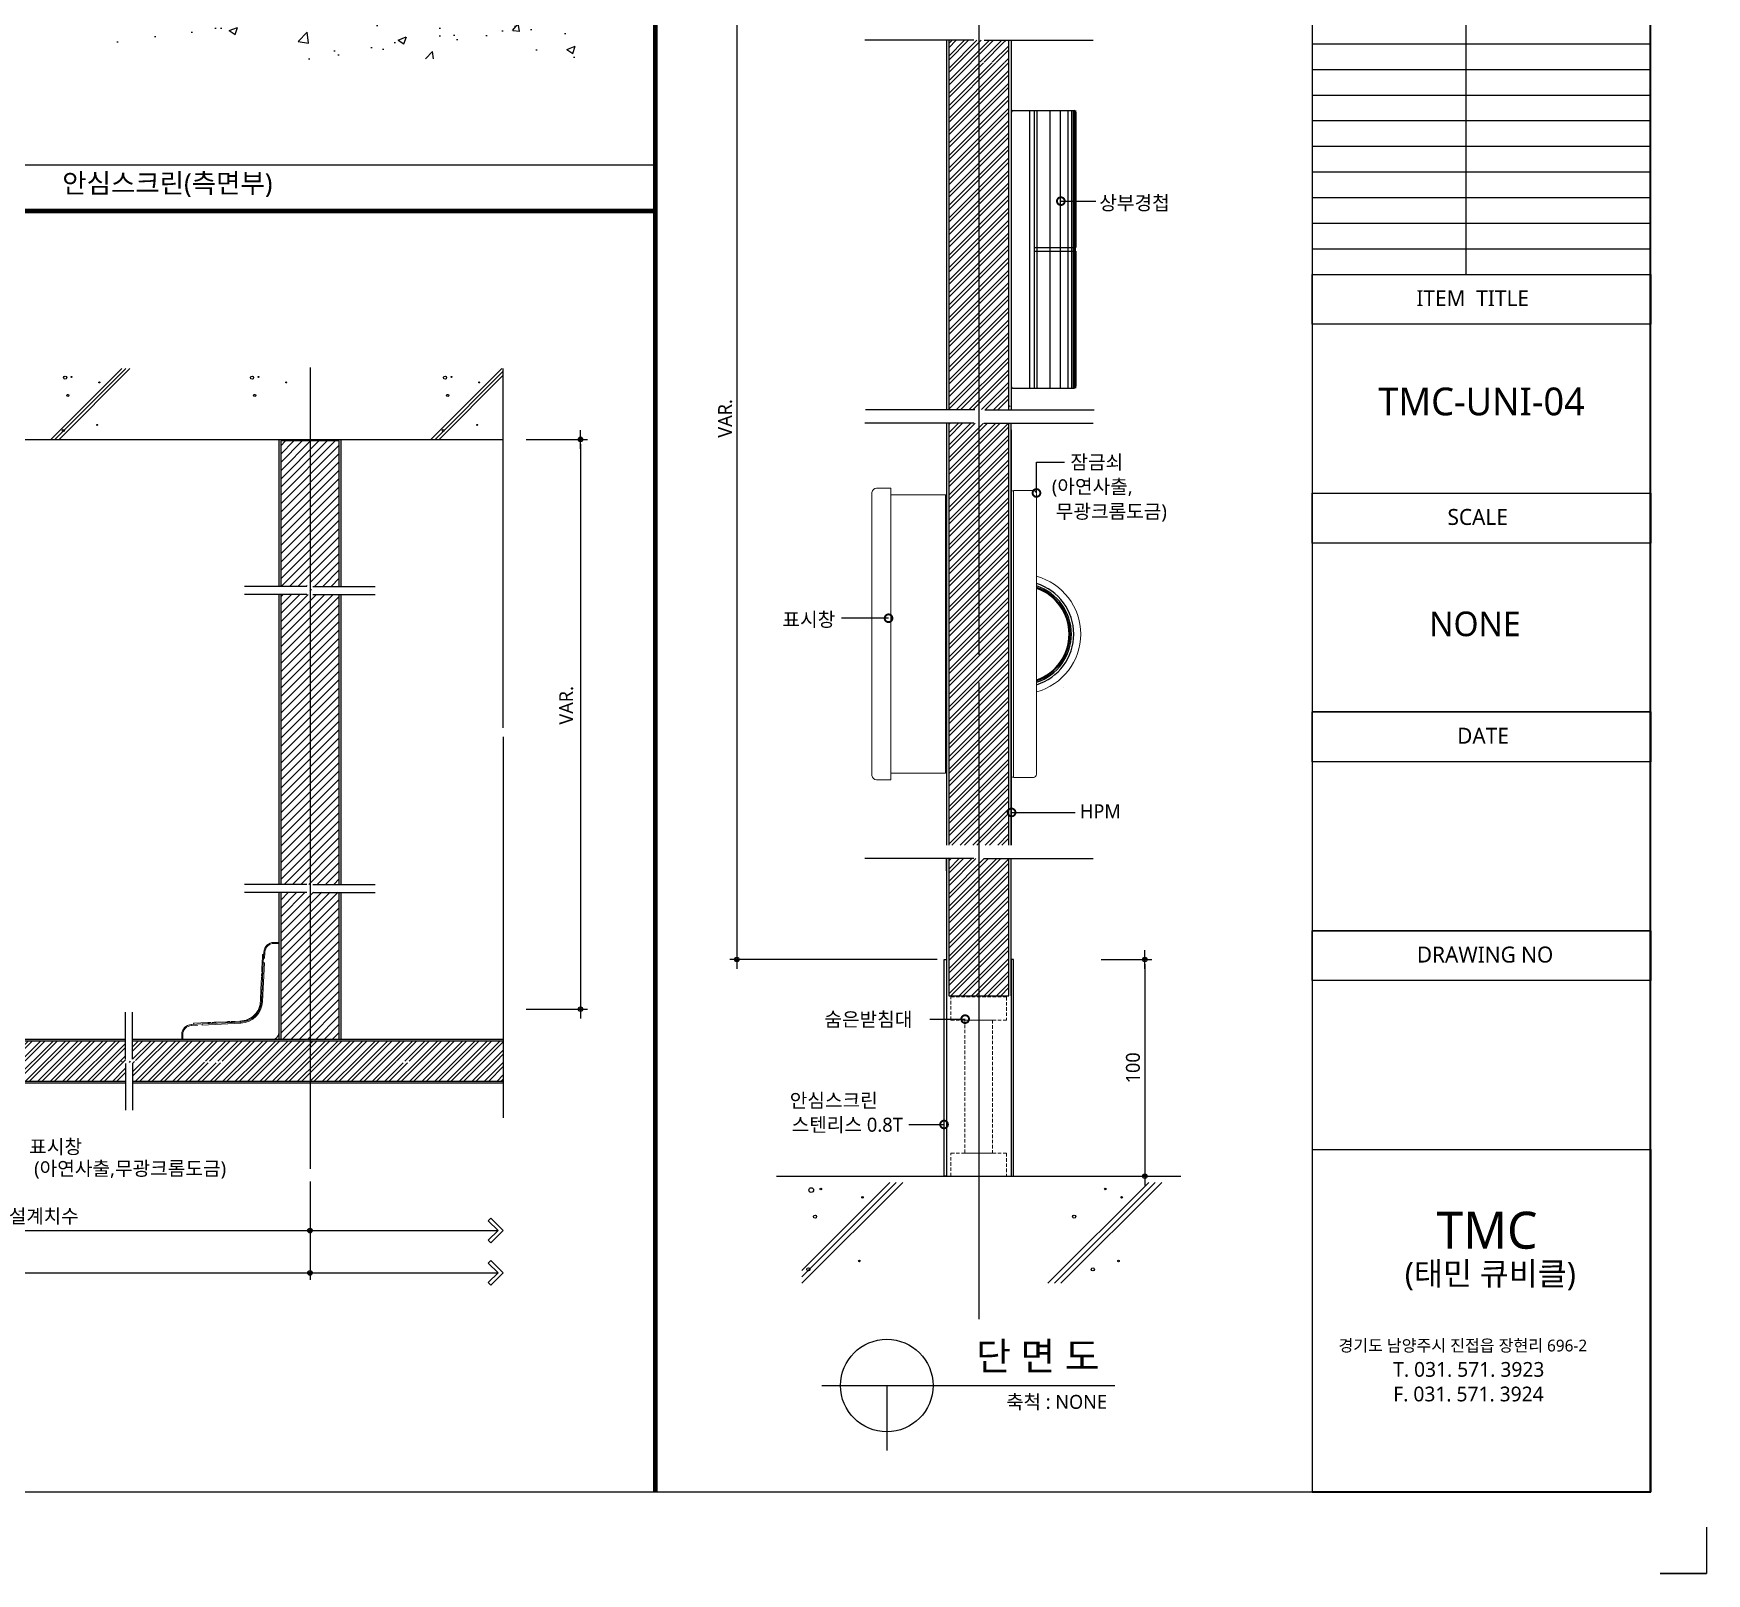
# Model space of a CAD drawing. Extents: x -255 to 8105, y -176 to 5714.
# Drawn here: x 4489 to 8105, y -176 to 3153 of the extents above; entities that cross this region are included whole.
import ezdxf
from ezdxf.enums import TextEntityAlignment as Align

# ---------------------------------------------------------------- set-up
doc = ezdxf.new("R2010")
doc.units = 0
doc.header["$LTSCALE"] = 30
doc.linetypes.add('CEN', pattern=[62, 60, -1, 0, -1])
doc.linetypes.add('HIDDEN', pattern=[0.375, 0.25, -0.125])
doc.layers.get('0').update_dxf_attribs({"linetype": 'CONTINUOUS'})
doc.layers.get('DEFPOINTS').update_dxf_attribs({"linetype": 'CONTINUOUS'})
for name, color, linetype in [('C', 2, 'CONTINUOUS'), ('curior-0Line', 252, 'CONTINUOUS'), ('DIM', 7, 'CONTINUOUS'), ('HAT', 8, 'CONTINUOUS'), ('HID', 9, 'HIDDEN'), ('TIT', 3, 'CONTINUOUS'), ('경첩', 4, 'CONTINUOUS'), ('문자', 3, 'CONTINUOUS'), ('부자재', 4, 'CONTINUOUS'), ('잠금쇠(회전형)', 4, 'CONTINUOUS'), ('중심선', 1, 'CEN'), ('치수', 1, 'CONTINUOUS'), ('판넬', 2, 'CONTINUOUS'), ('해치', 8, 'CONTINUOUS')]:
    doc.layers.add(name, color=color, linetype=linetype)
doc.styles.add('돋움', font='malgun.ttf')
doc.dimstyles.new('10', dxfattribs={"dimscale": 10, "dimtxt": 3, "dimasz": 1, "dimexe": 1.5, "dimexo": 2, "dimgap": 1, "dimtad": 1, "dimdec": 0, "dimlunit": 6, "dimtxsty": '돋움', "dimblk": 'DIMDOT', "dimcen": -1, "dimdle": 1.5, "dimclrt": 3, "dimazin": 3, "dimtfac": 1, "dimtdec": 0, "dimtix": 1, "dimtmove": 2, "dimatfit": 3, "dimldrblk": 'DIMDOT', "dimarcsym": 0})
pattern_1 = [(45, (-192504.132, -183852.349), (-13.4703842, 13.4703842), []), (45, (-192495.151, -183852.349), (-13.4703842, 13.4703842), [])]

# ---------------------------------------------------------------- blocks, each defined once
blk = doc.blocks.new('DIMDOT')
at = {"linetype": 'Continuous'}
blk.add_line((-2, 0), (2, 0), dxfattribs=at)
for radius in [0.5, 0.25]:
    blk.add_circle((0, 0), radius, dxfattribs=at)
blk = doc.blocks.new('*D565')
at = {"layer": 'DEFPOINTS', "color": 0}
for p in [(37967.1, 7930), (42721, 7930), (42721, 7712.8)]:
    blk.add_point(p, dxfattribs=at)
at = {"layer": 'DIM', "color": 0, "lineweight": -2, "ltscale": 10}
for p, q in [((37967.1, 7910), (37967.1, 7697.8)), ((42721, 7910), (42721, 7697.8)), ((37977.1, 7712.8), (42711, 7712.8))]:
    blk.add_line(p, q, dxfattribs=at)
at = {"layer": 'DIM', "color": 0, "lineweight": -2, "xscale": 10, "yscale": 10, "zscale": 10, "rotation": 180}
blk.add_blockref('DIMDOT', (37967.1, 7712.8), dxfattribs=at)
at = {"layer": 'DIM', "color": 0, "lineweight": -2, "xscale": 10, "yscale": 10, "zscale": 10}
blk.add_blockref('DIMDOT', (42721, 7712.8), dxfattribs=at)
at = {"layer": 'DIM', "color": 3, "insert": (40344, 7742.5), "char_height": 30, "attachment_point": 5, "style": '돋움'}
blk.add_mtext('설계치수', dxfattribs=at)
blk = doc.blocks.new('*D566')
at = {"layer": 'DEFPOINTS', "color": 0}
for p in [(41570.1, 7930), (42721, 7930), (42721, 7804.3)]:
    blk.add_point(p, dxfattribs=at)
at = {"layer": 'DIM', "color": 0, "lineweight": -2, "ltscale": 10}
for p, q in [((41570.1, 7910), (41570.1, 7789.3)), ((42721, 7910), (42721, 7789.3)), ((41580.1, 7804.3), (42711, 7804.3))]:
    blk.add_line(p, q, dxfattribs=at)
at = {"layer": 'DIM', "color": 0, "lineweight": -2, "xscale": 10, "yscale": 10, "zscale": 10, "rotation": 180}
blk.add_blockref('DIMDOT', (41570.1, 7804.3), dxfattribs=at)
at = {"layer": 'DIM', "color": 0, "lineweight": -2, "xscale": 10, "yscale": 10, "zscale": 10}
blk.add_blockref('DIMDOT', (42721, 7804.3), dxfattribs=at)
at = {"layer": 'DIM', "color": 3, "insert": (42145.5, 7833.9), "char_height": 30, "attachment_point": 5, "style": '돋움'}
blk.add_mtext('설계치수', dxfattribs=at)
blk = doc.blocks.new('*D568')
at = {"layer": 'DEFPOINTS', "color": 0}
for p in [(43167.8, 9514.2), (43167.8, 8282.8), (43305.6, 8282.8)]:
    blk.add_point(p, dxfattribs=at)
at = {"layer": 'DIM', "color": 0, "lineweight": -2, "ltscale": 10}
for p, q in [((43187.8, 9514.2), (43320.6, 9514.2)), ((43305.6, 9504.2), (43305.6, 8292.8)), ((43187.8, 8282.8), (43320.6, 8282.8))]:
    blk.add_line(p, q, dxfattribs=at)
at = {"layer": 'DIM', "color": 0, "lineweight": -2, "xscale": 10, "yscale": 10, "zscale": 10}
for p, rotation in [((43305.6, 9514.2), 90), ((43305.6, 8282.8), 270)]:
    blk.add_blockref('DIMDOT', p, dxfattribs=dict(at, rotation=rotation))
at = {"layer": 'DIM', "color": 3, "insert": (43274.8, 8939.4), "char_height": 30, "attachment_point": 5, "rotation": 90, "style": '돋움'}
blk.add_mtext('VAR.', dxfattribs=at)
blk = doc.blocks.new('A$C06B31977')
for p, q in [((1.26, 11.06), (1.26, 21.17)), ((1.26, 10.11), (1.26, 0))]:
    blk.add_line(p, q)
blk = doc.blocks.new('A$C13EB2441')
for p, q in [((0.84, 7.37), (0.84, 14.11)), ((0.84, 6.74), (0.84, 0))]:
    blk.add_line(p, q)
blk = doc.blocks.new('*D577')
at = {"layer": 'DEFPOINTS', "color": 0}
for p in [(44096.3, 10729.1), (43643.4, 8390.1), (44096.3, 8390.1)]:
    blk.add_point(p, dxfattribs=at)
at = {"layer": 'DIM', "color": 0, "lineweight": -2, "ltscale": 10}
for p, q in [((44076.3, 10729.1), (43628.4, 10729.1)), ((43643.4, 10719.1), (43643.4, 8400.1)), ((44076.3, 8390.1), (43628.4, 8390.1))]:
    blk.add_line(p, q, dxfattribs=at)
at = {"layer": 'DIM', "color": 0, "lineweight": -2, "xscale": 10, "yscale": 10, "zscale": 10}
for p, rotation in [((43643.4, 10729.1), 90), ((43643.4, 8390.1), 270)]:
    blk.add_blockref('DIMDOT', p, dxfattribs=dict(at, rotation=rotation))
at = {"layer": 'DIM', "color": 3, "insert": (43618.2, 9559.6), "char_height": 30, "attachment_point": 5, "rotation": 90, "style": '돋움'}
blk.add_mtext('VAR.', dxfattribs=at)
blk = doc.blocks.new('_DOTSMALL')
at = {"color": 0, "linetype": 'ByBlock', "const_width": 0.5}
blk.add_lwpolyline([(-0.0625, 0, 1), (0.0625, 0, 1)], format="xyb", close=True, dxfattribs=at)
blk = doc.blocks.new('A$C63EC304E')
at = {"layer": '치수', "color": 1, "xscale": 2.5, "yscale": 2.5, "zscale": 2.5, "rotation": 234.3098741996962}
blk.add_blockref('_DOTSMALL', (0.31, 0.31), dxfattribs=at)
blk = doc.blocks.new('A$C2BC9653E')
at = {"layer": '치수', "xscale": 0.3333333333333333, "yscale": 0.3333333333333333, "zscale": 0.3333333333333333}
blk.add_blockref('A$C63EC304E', (0, 0), dxfattribs=at)
blk = doc.blocks.new('A$C7FC71301')
at = {"layer": '치수', "rotation": 180}
blk.add_blockref('A$C2BC9653E', (0.208, 0.208), dxfattribs=at)
blk = doc.blocks.new('A$C4A20372B')
at = {"layer": '치수'}
blk.add_blockref('A$C7FC71301', (0, 0), dxfattribs=at)
blk = doc.blocks.new('A$C566469F5')
at = {"layer": '치수'}
blk.add_blockref('A$C4A20372B', (0, 0), dxfattribs=at)
blk = doc.blocks.new('A$C7E317CD4')
at = {"layer": '해치', "xscale": 2, "yscale": 2, "zscale": 2}
blk.add_blockref('A$C566469F5', (0, 0), dxfattribs=at)
blk = doc.blocks.new('A$C601D7F27')
at = {"layer": '치수'}
blk.add_blockref('A$C7E317CD4', (0, 0), dxfattribs=at)
blk = doc.blocks.new('A$C38802C08')
at = {"layer": '치수'}
blk.add_blockref('A$C601D7F27', (0, 0), dxfattribs=at)
blk = doc.blocks.new('*D578')
at = {"layer": 'DEFPOINTS', "color": 0}
for p in [(44410.9, 8390.2), (44410.9, 7921.9), (44525.3, 7921.9)]:
    blk.add_point(p, dxfattribs=at)
at = {"layer": 'DIM', "color": 0, "lineweight": -2, "ltscale": 10}
for p, q in [((44430.9, 8390.2), (44540.3, 8390.2)), ((44525.3, 8380.2), (44525.3, 7931.9)), ((44430.9, 7921.9), (44540.3, 7921.9))]:
    blk.add_line(p, q, dxfattribs=at)
at = {"layer": 'DIM', "color": 0, "lineweight": -2, "xscale": 10, "yscale": 10, "zscale": 10}
for p, rotation in [((44525.3, 8390.2), 90), ((44525.3, 7921.9), 270)]:
    blk.add_blockref('DIMDOT', p, dxfattribs=dict(at, rotation=rotation))
at = {"layer": 'DIM', "color": 3, "insert": (44499.7, 8156), "char_height": 30, "attachment_point": 5, "rotation": 90, "style": '돋움'}
blk.add_mtext('100', dxfattribs=at)
blk = doc.blocks.new('UNI-04', base_point=(37634, 7239))
at = {"layer": 'HAT'}
h = blk.add_hatch(dxfattribs=at)
h.set_pattern_fill('ANSI32', color=256, scale=2, style=0)
h.set_pattern_definition([(45, (-27131.298, -5170.398), (-13.470384, 13.470384), []), (45, (-27122.318, -5170.398), (-13.470384, 13.470384), [])])
edge = h.paths.add_edge_path()
edge.add_line((44231.3, 10328.4), (44171.9, 10328.4))
edge.add_arc((44169.8, 10328.4), 2.08, -54.3099, 0, ccw=False)
edge.add_arc((44169.8, 10328.4), 2.08, 125.6901, 305.6901, ccw=False)
edge.add_arc((44169.8, 10328.4), 2.08, 0, 125.6901, ccw=False)
edge.add_line((44171.9, 10328.4), (44231.3, 10328.4))
edge.add_line((44231.3, 10328.4), (44231.3, 10377.1))
edge.add_line((44231.3, 10377.1), (44221, 10377.1))
edge.add_spline(control_points=[(44218.2, 10369.3), (44219.1, 10371.9), (44220.1, 10374.6), (44221, 10377.1)], knot_values=[0, 0, 0, 0, 0.152076, 0.152076, 0.152076, 0.152076], degree=3, periodic=0)
edge.add_line((44221, 10377.1), (44166.3, 10377.1))
edge.add_line((44166.3, 10377.1), (44166.3, 9578.6))
edge.add_line((44166.3, 9578.6), (44223, 9578.6))
edge.add_spline(control_points=[(44223, 9578.6), (44226.2, 9587.3), (44229.2, 9595.2), (44231.3, 9599)], knot_values=[0.152076, 0.152076, 0.152076, 0.152076, 0.673721, 0.673721, 0.673721, 0.673721], degree=3, periodic=0)
edge.add_spline(control_points=[(44233.7, 9578.6), (44234.2, 9588.6), (44235.3, 9603.9), (44232.4, 9601), (44231.3, 9599)], knot_values=[0.673721, 0.673721, 0.673721, 0.673721, 1.332503, 1.60798, 1.60798, 1.60798, 1.60798], degree=3, periodic=0)
edge.add_line((44231.3, 9599), (44231.3, 10328.4))
h.paths.add_polyline_path([(44166.3, 10377.1), (44101.3, 10377.1), (44101.3, 9578.6), (44166.3, 9578.6)])
h = blk.add_hatch(dxfattribs=at)
h.set_pattern_fill('ANSI32', color=256, scale=2, style=0)
h.set_pattern_definition([(45, (29313.655, 0), (-13.470384, 13.470384), []), (45, (29322.636, 0), (-13.470384, 13.470384), [])])
h.paths.add_polyline_path([(44231.3, 9549.6), (44177.9, 9549.6), (44166.3, 9549.6), (44166.3, 8637.5), (44231.3, 8637.5)])
h.paths.add_polyline_path([(44155.7, 9549.6), (44101.3, 9549.6), (44101.3, 8637.5), (44166.3, 8637.5), (44166.3, 9549.6)])
h.paths.add_polyline_path([(44231.3, 8608.5), (44177.9, 8608.5), (44166.3, 8608.5), (44166.3, 8311.7), (44231.3, 8311.7)])
h.paths.add_polyline_path([(44155.7, 8608.5), (44101.3, 8608.5), (44101.3, 8311.7), (44166.3, 8311.7), (44166.3, 8608.5)])
h = blk.add_hatch(dxfattribs=at)
h.set_pattern_fill('ANSI32', color=256, scale=2, style=0)
h.set_pattern_definition([(45, (41927.938, 8170.477), (-13.4704, 13.4704), []), (45, (41936.918, 8170.477), (-13.4704, 13.4704), [])])
h.paths.add_polyline_path([(42322.4, 8213.8), (41573.4, 8213.8), (41573.4, 8167.1), (41533.4, 8167.1), (41533.4, 8127.1), (42322.4, 8127.1)])
h = blk.add_hatch(dxfattribs=at)
h.set_pattern_fill('ANSI32', color=256, scale=2, style=0)
h.set_pattern_definition(pattern_1)
h.paths.add_polyline_path([(43138.7, 8170.5), (43138.7, 8213.8), (42948.9, 8213.8), (42948.9, 8170.5)])
h.paths.add_polyline_path([(42948.9, 8213.8), (42907.4, 8213.8), (42907.4, 8170.5), (42948.9, 8170.5)])
h.paths.add_polyline_path([(42907.4, 8170.5), (42907.4, 8213.8), (42721, 8213.8), (42721, 8170.5)])
h.paths.add_polyline_path([(42534.6, 8213.8), (42534.6, 8170.5), (42721, 8170.5), (42721, 8213.8)])
h.paths.add_polyline_path([(42534.6, 8213.8), (42493.1, 8213.8), (42493.1, 8170.5), (42534.6, 8170.5)])
edge = h.paths.add_edge_path()
edge.add_line((42337.1, 8213.8), (42337.1, 8175))
edge.add_spline(control_points=[(42337.1, 8175), (42341.9, 8173), (42345.2, 8171.3), (42344.9, 8170.5)], knot_values=[3.353086, 3.353086, 3.353086, 3.353086, 4.456955, 4.456955, 4.456955, 4.456955], degree=3, periodic=0)
edge.add_line((42344.9, 8170.5), (42493.1, 8170.5))
edge.add_line((42493.1, 8170.5), (42493.1, 8213.8))
edge.add_line((42493.1, 8213.8), (42337.1, 8213.8))
h = blk.add_hatch(dxfattribs=at)
h.set_pattern_fill('ANSI32', color=256, scale=2, style=0)
h.set_pattern_definition(pattern_1)
edge = h.paths.add_edge_path()
edge.add_line((42721, 8170.5), (42534.6, 8170.5))
edge.add_line((42534.6, 8170.5), (42534.6, 8167))
edge.add_line((42534.6, 8167), (42493.1, 8167))
edge.add_line((42493.1, 8167), (42493.1, 8170.5))
edge.add_line((42493.1, 8170.5), (42345, 8170.5))
edge.add_spline(control_points=[(42344.9, 8170.5), (42344.8, 8170.3), (42343.3, 8169.4), (42334.3, 8170.3), (42330.2, 8170.3)], knot_values=[1.84627, 1.84627, 1.84627, 1.84627, 2.110343, 3.353086, 3.353086, 3.353086, 3.353086], degree=3, periodic=0)
edge.add_spline(control_points=[(42330.3, 8170.5), (42330.2, 8170.3), (42328.3, 8169.1), (42305.2, 8172), (42316.7, 8167.5), (42322.4, 8165.4)], knot_values=[0.228113, 0.228113, 0.228113, 0.228113, 0.492187, 2.157402, 3.353086, 3.353086, 3.353086, 3.353086], degree=3, periodic=0)
edge.add_spline(control_points=[(42327.3, 8169.9), (42327.3, 8169.1), (42331.8, 8167.4), (42337.1, 8165.4)], knot_values=[0.228113, 0.228113, 0.228113, 0.228113, 1.327347, 1.327347, 1.327347, 1.327347], degree=3, periodic=0)
edge.add_spline(control_points=[(42340.4, 8164.2), (42339.3, 8164.6), (42338.2, 8165), (42337.1, 8165.4)], knot_values=[0, 0, 0, 0, 0.228113, 0.228113, 0.228113, 0.228113], degree=3, periodic=0)
edge.add_line((42337.1, 8165.4), (42337.1, 8127.1))
edge.add_line((42337.1, 8127.1), (42721, 8127.1))
edge.add_line((42721, 8127.1), (42721, 8170.5))
h.paths.add_polyline_path([(43138.7, 8170.5), (42948.9, 8170.5), (42948.9, 8167), (42907.4, 8167), (42907.4, 8170.5), (42721, 8170.5), (42721, 8127.1), (43138.7, 8127.1)])
at = {"layer": '해치'}
h = blk.add_hatch(dxfattribs=at)
h.set_pattern_fill('AR-CONC', color=256, style=0)
h.set_pattern_definition([(50, (40851.82, 8902.99), (182.185, -15.939), [19.05, -209.55]), (355, (40851.82, 8902.99), (-35.243, 191.057), [15.24, -167.64]), (100.451, (40867, 8901.66), (146.943, 175.117), [16.19, -178.09]), (46.184, (40851.82, 8953.79), (271.079, -42.042), [28.575, -314.325]), (96.636, (40874.4, 8950.28), (237.404, 247.426), [24.285, -267.135]), (351.184, (40851.82, 8953.8), (237.405, 247.425), [22.86, -251.46]), (21, (40877.22, 8941.09), (151.615, -102.2655), [19.05, -209.55]), (326, (40877.22, 8941.09), (61.802, 184.188), [15.24, -167.64]), (71.4514, (40889.86, 8932.57), (213.416, 81.923), [16.19, -178.09]), (37.5, (40851.82, 8902.99), (3.0886, 84.555), [0, -165.608, 0, -170.18, 0, -168.275]), (7.5, (40851.82, 8902.99), (66.8197, 100.1806), [0, -97.028, 0, -161.798, 0, -64.135]), (327.5, (40795.18, 8902.99), (135.5906, -5.7287), [0, -63.5, 0, -198.12, 0, -262.89]), (317.5, (40769.78, 8902.99), (148.129, 25.4265), [0, -82.55, 0, -131.572, 0, -186.69])])
h.paths.add_polyline_path([(43331.4, 10336.7), (43331.4, 10439.7), (42281.2, 10439.7), (42281.2, 10336.7)])
h = blk.add_hatch(dxfattribs=at)
h.set_pattern_fill('ANSI31', color=256, scale=4, style=0)
h.set_pattern_definition([(45, (-233589.425, -48933.613), (-8.9802561, 8.9802561), [])])
edge = h.paths.add_edge_path()
edge.add_line((42721, 9510.8), (42658.5, 9510.8))
edge.add_line((42658.5, 9510.8), (42657.6, 9509.9))
edge.add_line((42657.6, 9509.9), (42657.6, 9409.5))
edge.add_line((42657.6, 9409.5), (42700.5, 9409.5))
edge.add_line((42700.5, 9409.5), (42700.5, 9368))
edge.add_line((42700.5, 9368), (42657.6, 9368))
edge.add_line((42657.6, 9368), (42657.6, 9196.3))
edge.add_line((42657.6, 9196.3), (42714.2, 9196.3))
edge.add_spline(control_points=[(42714.2, 9196.3), (42717, 9203.9), (42723, 9219.3), (42719.1, 9188.4), (42720.7, 9185.9), (42721, 9185.9)], knot_values=[0.456227, 0.456227, 0.456227, 0.456227, 2.847595, 6.178025, 6.737145, 6.737145, 6.737145, 6.737145], degree=3, periodic=0)
edge.add_spline(control_points=[(42720.7, 9186.1), (42720.8, 9189.1), (42720.8, 9191.8), (42720.2, 9192.2), (42720.1, 9192.2)], knot_values=[0.891967, 0.891967, 0.891967, 0.891967, 1.280656, 1.337888, 1.337888, 1.337888, 1.337888], degree=3, periodic=0)
edge.add_line((42721, 9185.9), (42721, 9510.8))
edge = h.paths.add_edge_path()
edge.add_line((42784.3, 9510.8), (42721, 9510.8))
edge.add_line((42721, 9510.8), (42721, 9185.9))
edge.add_spline(control_points=[(42721, 9185.9), (42722.1, 9185.6), (42724.3, 9190), (42727, 9196.3)], knot_values=[6.737145, 6.737145, 6.737145, 6.737145, 8.913909, 8.913909, 8.913909, 8.913909], degree=3, periodic=0)
edge.add_spline(control_points=[(42727, 9196.3), (42729.1, 9201.1), (42731.4, 9207.1), (42733.7, 9213)], knot_values=[8.913909, 8.913909, 8.913909, 8.913909, 10.573873, 10.573873, 10.573873, 10.573873], degree=3, periodic=0)
edge.add_line((42727, 9196.3), (42784.3, 9196.3))
edge.add_line((42784.3, 9196.3), (42784.3, 9368))
edge.add_line((42784.3, 9368), (42741.5, 9368))
edge.add_line((42741.5, 9368), (42741.5, 9409.5))
edge.add_line((42741.5, 9409.5), (42784.3, 9409.5))
edge.add_line((42784.3, 9409.5), (42784.3, 9510.8))
h.paths.add_polyline_path([(42784.3, 9409.5), (42741.5, 9409.5), (42741.5, 9368), (42784.3, 9368)], flags=16)
h.paths.add_polyline_path([(42700.5, 9409.5), (42657.6, 9409.5), (42657.6, 9368), (42700.5, 9368)], flags=16)
h = blk.add_hatch(dxfattribs=at)
h.set_pattern_fill('ANSI31', color=256, scale=4, style=0)
h.set_pattern_definition([(45, (42720.98, 8865.836), (-8.98026, 8.98026), [])])
h.paths.add_polyline_path([(42784.3, 9179.2), (42657.6, 9179.2), (42657.6, 8552.5), (42784.3, 8552.5)])
h = blk.add_hatch(dxfattribs=at)
h.set_pattern_fill('ANSI31', color=256, scale=4, style=0)
h.set_pattern_definition([(45, (40420.837, 8820.098), (-8.980256, 8.980256), [])])
h.paths.add_polyline_path([(42784.3, 8535.4), (42727, 8535.4), (42721, 8535.4), (42721, 8217.1), (42784.3, 8217.1)])
h.paths.add_polyline_path([(42714.3, 8535.4), (42657.6, 8535.4), (42657.6, 8217.1), (42721, 8217.1), (42721, 8535.4)])
at = {"color": 8}
blk.add_line((42081.9, 10108), (43467.1, 10108), dxfattribs=at)
for p, q in [((43138.7, 8890.5), (43138.7, 9667.3)), ((37967.1, 9514.2), (43138.7, 9514.2)), ((42714.3, 9196.3), (42579.5, 9196.3)), ((42727, 9196.3), (42861.8, 9196.3)), ((43138.7, 8871.5), (43138.7, 8048.2)), ((42714.3, 8552.5), (42579.5, 8552.5)), ((42727, 8552.5), (42861.8, 8552.5)), ((43729.1, 7921.9), (44603.4, 7921.9))]:
    blk.add_line(p, q)
at = {"color": 2}
for p, q in [((44101.3, 8311.7), (44231.3, 8311.7)), ((45739.3, 7163), (45739.3, 7063)), ((45739.3, 7163), (45739.3, 7063)), ((45739.3, 7163), (45739.3, 7063)), ((45739.3, 7163), (45739.3, 7063)), ((45739.3, 7163), (45739.3, 7063)), ((45739.3, 7163), (45739.3, 7063)), ((45739.3, 7163), (45739.3, 7063)), ((45739.3, 7063), (45639.3, 7063)), ((45739.3, 7063), (45639.3, 7063)), ((45739.3, 7063), (45639.3, 7063)), ((45639.3, 7063), (45739.3, 7063)), ((45639.3, 7063), (45739.3, 7063)), ((45639.3, 7063), (45739.3, 7063)), ((45739.3, 7063), (45739.3, 7063)), ((45739.3, 7063), (45739.3, 7063))]:
    blk.add_line(p, q, dxfattribs=at)
for points in [[(37634.4, 12777.2), (44886.8, 12777.2), (44886.8, 7238.8), (37634.4, 7238.8)], [(37634.4, 12777.2), (44886.8, 12777.2), (44886.8, 7238.8), (37634.4, 7238.8)], [(37634.4, 12777.2), (45616.4, 12777.2), (45616.4, 7238.8), (37634.4, 7238.8)], [(44091.3, 8390.1), (44096.3, 8390.1), (44096.3, 7921.9), (44091.3, 7921.9)], [(44241.3, 8390.1), (44236.3, 8390.1), (44236.3, 7921.9), (44241.3, 7921.9)]]:
    blk.add_lwpolyline(points, close=True, dxfattribs=at)
at = {"color": 8, "const_width": 10}
for points in [[(43467.1, 7238.8), (43467.1, 12777.2)], [(37682.6, 10008), (43467.1, 10008)]]:
    blk.add_lwpolyline(points, dxfattribs=at)
at = {"layer": 'C'}
for p, q in [((44101.3, 10377.1), (44101.3, 9578.6)), ((44231.3, 9578.6), (44231.3, 10377.1)), ((44101.3, 9549.6), (44101.3, 8637.5)), ((44231.3, 8637.5), (44231.3, 9549.6)), ((44101.3, 8608.5), (44101.3, 8311.7)), ((44231.3, 8311.7), (44231.3, 8608.5)), ((42322.4, 8213.8), (41932.2, 8213.8)), ((43138.7, 8213.8), (42337.1, 8213.8)), ((41932.2, 8127.1), (42322.4, 8127.1)), ((42337.1, 8127.1), (43138.7, 8127.1))]:
    blk.add_line(p, q, dxfattribs=at)
at = {"layer": 'curior-0Line'}
for p, q in [((44886.8, 12777.2), (44886.8, 7239.6)), ((45219.4, 10424.7), (45219.4, 9871)), ((44887.1, 10369.3), (45619.2, 10369.3)), ((44887.1, 10314), (45619.2, 10314)), ((44887.1, 10258.6), (45619.2, 10258.6)), ((44887.1, 10203.2), (45619.2, 10203.2)), ((44887.1, 10147.8), (45619.2, 10147.8)), ((44887.1, 10092.5), (45619.2, 10092.5)), ((44887.1, 10037.1), (45619.2, 10037.1)), ((44887.1, 9981.7), (45619.2, 9981.7)), ((44887.1, 9926.3), (45619.2, 9926.3)), ((44887.1, 9871), (45619.2, 9871))]:
    blk.add_line(p, q, dxfattribs=at)
for points in [[(45619.2, 12777.2), (44886.8, 12777.2), (44886.8, 7238.8), (45619.2, 7238.8)], [(44887.1, 9871), (45619.2, 9871), (45619.2, 9763.2), (44887.1, 9763.2)], [(44887.1, 9398.1), (45619.2, 9398.1), (45619.2, 9290.3), (44887.1, 9290.3)], [(44887.1, 8452.2), (45619.2, 8452.2), (45619.2, 8925.1), (44887.1, 8925.1)], [(44887.1, 8925.1), (45619.2, 8925.1), (45619.2, 8817.4), (44887.1, 8817.4)], [(44887.1, 7979.3), (45619.2, 7979.3), (45619.2, 8452.2), (44887.1, 8452.2)], [(44887.1, 8452.2), (45619.2, 8452.2), (45619.2, 8344.5), (44887.1, 8344.5)], [(45619.2, 7239.6), (44887.4, 7239.6), (44887.4, 7979.3), (45619.2, 7979.3)]]:
    blk.add_lwpolyline(points, close=True, dxfattribs=at)
at = {"layer": 'DIM', "ltscale": 10}
for p, q in [((43106.2, 7825.3), (43111.9, 7831)), ((43127.3, 7804.3), (43106.2, 7825.3)), ((43138.7, 7804.3), (43111.9, 7831)), ((42721, 7804.3), (43127.3, 7804.3)), ((43127.3, 7804.3), (43106.2, 7783.2)), ((43106.2, 7783.2), (43111.9, 7777.5)), ((43138.7, 7804.3), (43111.9, 7777.5)), ((43106.2, 7733.9), (43111.9, 7739.6)), ((43138.7, 7712.8), (43111.9, 7739.6)), ((42721, 7712.8), (43127.3, 7712.8)), ((43127.3, 7712.8), (43106.2, 7733.9)), ((43127.3, 7712.8), (43106.2, 7691.7)), ((43138.7, 7712.8), (43111.9, 7686)), ((43106.2, 7691.7), (43111.9, 7686))]:
    blk.add_line(p, q, dxfattribs=at)
at = {"layer": 'HAT'}
for radius, start, end in [(114.6, 287.404, 72.596), (109.6, 288.2251, 71.7749), (106.6, 288.7568, 71.2432), (104.6, 289.1292, 70.8708)]:
    blk.add_arc((44257, 9093.5), radius, start, end, dxfattribs=at)
at = {"layer": 'HID', "lineweight": 15}
for points in [[(44106.3, 8309.3), (44226.3, 8309.3), (44226.3, 8259.3), (44106.3, 8259.3)], [(44136.3, 8259.3), (44196.3, 8259.3), (44196.3, 7971.9), (44136.3, 7971.9)], [(44106.3, 7971.9), (44226.3, 7971.9), (44226.3, 7921.9), (44106.3, 7921.9)]]:
    blk.add_lwpolyline(points, close=True, dxfattribs=at)
at = {"layer": 'TIT', "color": 7}
for p, q in [((43827.5, 7469.2), (44460.3, 7469.2)), ((43967.9, 7469.2), (43967.9, 7329.2))]:
    blk.add_line(p, q, dxfattribs=at)
blk.add_circle((43967.5, 7469.2), 100, dxfattribs=at)
at = {"layer": '경첩', "color": 4, "linetype": 'Continuous', "lineweight": 15}
for p, q in [((42643, 8424.8), (42643, 8427.1)), ((42653.6, 8427.1), (42643, 8427.1)), ((42653.6, 8424.8), (42653.6, 8427.1)), ((42618.3, 8396.1), (42617.1, 8370.8)), ((42618.3, 8396.1), (42620.5, 8393.8)), ((42619.3, 8401.6), (42620.8, 8400.1)), ((42621.1, 8406.2), (42620, 8382.9)), ((42622.8, 8392.6), (42623.4, 8406.1)), ((42643, 8424.8), (42653.6, 8424.8)), ((42653.6, 8404.7), (42653.6, 8424.8)), ((42653.6, 8401.5), (42653.6, 8403.8)), ((42653.6, 8401.5), (42653.6, 8231.1)), ((42620, 8382.9), (42616, 8299.2)), ((42616.6, 8361.4), (42616.3, 8355.1)), ((42616.3, 8355.1), (42618.6, 8352.9)), ((42616.6, 8361.4), (42618.9, 8359.2)), ((42616.8, 8364.5), (42619, 8362.3)), ((42617.1, 8370.8), (42619.3, 8368.6)), ((42618.4, 8299.1), (42622.3, 8382.8)), ((42614.6, 8318.9), (42614.2, 8310.3)), ((42614.6, 8318.9), (42616.9, 8316.7)), ((42614.9, 8325.1), (42614.7, 8321.1)), ((42614.7, 8321.1), (42617, 8318.9)), ((42616.2, 8351.9), (42614.9, 8325.2)), ((42614.9, 8325.2), (42617.2, 8322.9)), ((42614.9, 8325.1), (42617.2, 8322.8)), ((42616.2, 8351.9), (42618.4, 8349.7)), ((42609.6, 8282.6), (42611.4, 8280.9)), ((42611.2, 8286.4), (42613, 8284.6)), ((42612.6, 8291.3), (42614.5, 8289.3)), ((42614.5, 8289.3), (42612.6, 8291.2)), ((42613.3, 8294.7), (42615.3, 8292.7)), ((42613.5, 8296.8), (42615.6, 8294.7)), ((42614, 8305.3), (42613.7, 8299.3)), ((42614.2, 8309.4), (42614, 8306.2)), ((42614, 8306.2), (42616.3, 8304)), ((42614, 8306.2), (42614, 8305.3)), ((42614, 8305.3), (42616.2, 8303.1)), ((42614.2, 8310.3), (42616.5, 8308.1)), ((42614.2, 8310.3), (42614.2, 8309.4)), ((42614.2, 8309.4), (42616.4, 8307.2)), ((42487.9, 8250.8), (42464.5, 8249.7)), ((42464.7, 8247.4), (42478.2, 8248)), ((42469.2, 8251.5), (42470, 8252.3)), ((42469.2, 8251.5), (42470.7, 8250)), ((42499.9, 8253.7), (42470, 8252.3)), ((42571.6, 8254.7), (42487.9, 8250.8)), ((42488, 8248.5), (42571.7, 8252.4)), ((42499.9, 8253.7), (42502.2, 8251.5)), ((42506.2, 8254), (42508.5, 8251.8)), ((42509.4, 8254.1), (42511.6, 8251.9)), ((42540.9, 8255.6), (42515.7, 8254.4)), ((42515.7, 8254.4), (42517.9, 8252.2)), ((42540.9, 8255.6), (42543.1, 8253.4)), ((42547.2, 8255.9), (42549.4, 8253.7)), ((42550.4, 8256.1), (42552.6, 8253.8)), ((42569.3, 8257), (42556.7, 8256.4)), ((42556.7, 8256.4), (42558.9, 8254.1)), ((42571.5, 8257.1), (42569.3, 8257)), ((42569.3, 8257), (42571.5, 8254.7)), ((42580.9, 8258.5), (42582.8, 8256.6)), ((42585.9, 8260.2), (42587.6, 8258.4)), ((42588.2, 8261.2), (42589.9, 8259.4)), ((42592.5, 8263.5), (42594.2, 8261.8)), ((42594.5, 8264.8), (42596.1, 8263.1)), ((42604.6, 8274.4), (42606.3, 8272.7)), ((42606, 8276.3), (42607.7, 8274.6)), ((42608.5, 8280.4), (42610.2, 8278.7)), ((42446, 8227.8), (42443.6, 8227.8)), ((42443.6, 8227.8), (42443.6, 8217.1)), ((42443.6, 8217.1), (42446, 8217.1)), ((42446, 8217.1), (42446, 8227.8)), ((42446, 8217.1), (42466, 8217.1)), ((42467, 8217.1), (42469.3, 8217.1)), ((42639.6, 8217.1), (42469.3, 8217.1))]:
    blk.add_line(p, q, dxfattribs=at)
at = {"layer": '경첩', "color": 4, "linetype": 'Continuous', "lineweight": 15, "flags": 128}
for points in [[(42618.5, 8400.8), (42618.5, 8399.8), (42618.4, 8398.7), (42618.3, 8397.4), (42618.3, 8396.1)], [(42618.5, 8400.8), (42618.7, 8401), (42618.8, 8401.2), (42619, 8401.3), (42619.1, 8401.4), (42619.2, 8401.5), (42619.3, 8401.6), (42619.3, 8401.6), (42619.3, 8401.6)], [(42623.4, 8406.1), (42623, 8406.2), (42622.5, 8406.2), (42622.1, 8406.2), (42621.8, 8406.2), (42621.5, 8406.2), (42621.3, 8406.2), (42621.1, 8406.2), (42621.1, 8406.2)], [(42617.1, 8370.8), (42617, 8369.6), (42617, 8368.4), (42616.9, 8367.3), (42616.9, 8366.4), (42616.8, 8365.6), (42616.8, 8365), (42616.8, 8364.7), (42616.8, 8364.5)], [(42620, 8382.9), (42620, 8382.9), (42620.2, 8382.9), (42620.4, 8382.9), (42620.7, 8382.9), (42621, 8382.9), (42621.4, 8382.8), (42621.9, 8382.8), (42622.3, 8382.8)], [(42614.7, 8321.1), (42614.7, 8320.4), (42614.7, 8319.7), (42614.6, 8318.9)], [(42614.9, 8325.2), (42614.9, 8325.1), (42614.9, 8325.1)], [(42612.6, 8291.3), (42612.6, 8291.3), (42612.6, 8291.3)], [(42613.5, 8296.8), (42613.3, 8295.3), (42613.3, 8294.7)], [(42616, 8299.2), (42616.1, 8299.2), (42616.2, 8299.2), (42616.4, 8299.1), (42616.7, 8299.1), (42617.1, 8299.1), (42617.5, 8299.1), (42617.9, 8299.1), (42618.4, 8299.1)], [(42464.7, 8247.4), (42464.6, 8247.8), (42464.6, 8248.3), (42464.6, 8248.7), (42464.6, 8249), (42464.6, 8249.3), (42464.6, 8249.5), (42464.5, 8249.7), (42464.5, 8249.7)], [(42487.9, 8250.8), (42487.9, 8250.8), (42487.9, 8250.6), (42487.9, 8250.4), (42487.9, 8250.1), (42487.9, 8249.8), (42487.9, 8249.4), (42488, 8248.9), (42488, 8248.5)], [(42506.2, 8254), (42506.1, 8254), (42505.8, 8254), (42505.2, 8253.9), (42504.4, 8253.9), (42503.4, 8253.9), (42502.4, 8253.8), (42501.2, 8253.8), (42499.9, 8253.7)], [(42515.7, 8254.4), (42514.6, 8254.4), (42513.5, 8254.3), (42512.6, 8254.3), (42511.7, 8254.3), (42510.9, 8254.2), (42510.2, 8254.2), (42509.8, 8254.2), (42509.5, 8254.2), (42509.4, 8254.1)], [(42547.2, 8255.9), (42547.1, 8255.9), (42546.7, 8255.9), (42546.2, 8255.9), (42545.4, 8255.8), (42544.4, 8255.8), (42543.3, 8255.7), (42542.1, 8255.7), (42540.9, 8255.6)], [(42556.7, 8256.4), (42555.4, 8256.3), (42554.3, 8256.3), (42553.2, 8256.2), (42552.2, 8256.2), (42551.4, 8256.1), (42550.8, 8256.1), (42550.5, 8256.1), (42550.4, 8256.1)], [(42571.6, 8254.7), (42571.6, 8254.7), (42571.6, 8254.6), (42571.6, 8254.3), (42571.7, 8254.1), (42571.7, 8253.7), (42571.7, 8253.3), (42571.7, 8252.9), (42571.7, 8252.4)]]:
    blk.add_lwpolyline(points, dxfattribs=at)
at = {"layer": '경첩', "color": 4, "linetype": 'Continuous', "lineweight": 15}
for centre, radius, start, end in [((42643, 8405.2), 21.9, 90, 177.3017), ((42643, 8405.2), 19.6, 90, 177.3017), ((42569.4, 8301.4), 46.7, 272.6983, 357.3017), ((42569.4, 8301.4), 49, 272.6983, 357.3017), ((42569.4, 8301.4), 44.3, 335.0052, 340.234), ((42569.4, 8301.4), 44.3, 340.234, 346.7569), ((42569.4, 8301.4), 44.3, 346.8377, 351.3944), ((42569.4, 8301.4), 44.3, 354.0912, 357.3017), ((42465.6, 8227.8), 21.9, 92.6983, 180), ((42465.6, 8227.8), 19.6, 92.6983, 180), ((42569.4, 8301.4), 44.3, 272.6983, 285), ((42569.4, 8301.4), 44.3, 284.9998, 291.7506), ((42569.4, 8301.4), 44.3, 294.9948, 301.2998), ((42569.4, 8301.3), 44.3, 301.2991, 304.3858), ((42569.4, 8301.4), 44.3, 304.3849, 322.5608), ((42569.4, 8301.4), 44.3, 322.5612, 325.6145), ((42569.4, 8301.4), 44.3, 325.6151, 331.8264), ((42639.6, 8231.1), 14, 270, 0)]:
    blk.add_arc(centre, radius, start, end, dxfattribs=at)
at = {"layer": '부자재'}
for p, q in [((44236.3, 10221.2), (44236.3, 9629.2)), ((44240.3, 10225.2), (44372.3, 10225.2)), ((44276.3, 10225.2), (44276.3, 9625.2)), ((44286.3, 10225.2), (44286.3, 9625.2)), ((44376.3, 10221.2), (44376.3, 9929.2)), ((44286.3, 9929.2), (44376.3, 9929.2)), ((44286.3, 9921.2), (44376.3, 9921.2)), ((44375, 9929.2), (44375, 9921.2)), ((44376.3, 9921.2), (44376.3, 9629.2)), ((44240.3, 9625.2), (44372.3, 9625.2))]:
    blk.add_line(p, q, dxfattribs=at)
for centre, start, end in [((44240.3, 10221.2), 90, 180), ((44372.3, 10221.2), 0, 90), ((44240.3, 9629.2), 180, 270), ((44372.3, 9629.2), 270, 0)]:
    blk.add_arc(centre, 4, start, end, dxfattribs=at)
at = {"layer": '잠금쇠(회전형)', "linetype": 'Continuous', "lineweight": 15}
for p, q in [((43945.3, 9408.5), (43976.3, 9408.5)), ((43976.3, 9408.5), (43976.3, 8778.5)), ((44241.3, 9403.5), (44284.3, 9403.5)), ((44241.3, 8783.5), (44241.3, 9403.5)), ((43935.4, 9399.5), (43935.4, 8787.6)), ((44094.3, 9394.3), (43976.3, 9394.3)), ((44094.3, 9394.3), (44094.3, 8792.8)), ((44096.3, 8795.6), (44096.3, 9391.5)), ((44236.3, 9398.5), (44236.3, 8783.5)), ((44291.3, 9396.5), (44291.3, 8790.5)), ((44350.1, 8977.1), (44350.1, 8977.1)), ((44094.3, 8792.8), (43976.3, 8792.8)), ((43976.3, 8778.5), (43945.3, 8778.5)), ((44284.3, 8783.5), (44241.3, 8783.5))]:
    blk.add_line(p, q, dxfattribs=at)
for centre, radius, start, end in [((43945.3, 9398.5), 10, 90, 174.5584), ((44241.3, 9398.5), 5, 90, 180), ((44284.3, 9396.5), 7, 0, 90), ((44093.3, 9391.5), 3, 0, 69.2996), ((44257, 9093.5), 129.6, 285.3368, 74.6632), ((43945.3, 8788.5), 10, 185.4416, 270), ((44093.3, 8795.6), 3, 290.7004, 0), ((44241.3, 8788.5), 5, 180, 270), ((44284.3, 8790.5), 7, 270, 0)]:
    blk.add_arc(centre, radius, start, end, dxfattribs=at)
at = {"layer": '중심선'}
for p, q in [((44166.3, 10848.7), (44166.3, 7612.5)), ((42721, 9669.6), (42721, 7937.7))]:
    blk.add_line(p, q, dxfattribs=at)
at = {"layer": '치수'}
for p, q in [((44342.8, 10029.2), (44419.3, 10029.2)), ((44291, 9398.5), (44291, 9465.3)), ((44291, 9465.3), (44351.3, 9465.3)), ((43971.3, 9127.7), (43869.9, 9127.7)), ((44236.3, 8708), (44374.6, 8708)), ((44060.8, 8261.3), (44136.9, 8261.3)), ((44015.2, 8033.5), (44091.3, 8033.5))]:
    blk.add_line(p, q, dxfattribs=at)
at = {"layer": '판넬', "color": 1}
for p, q in [((44096.3, 10377.1), (44096.3, 9578.6)), ((44096.3, 10344.9), (44096.3, 9624.9)), ((44236.3, 10377.1), (44236.3, 9578.6)), ((44236.3, 10344.9), (44236.3, 9624.9)), ((44096.3, 9549.6), (44096.3, 8637.5)), ((44236.3, 8637.5), (44236.3, 9549.6)), ((42653.6, 9514.2), (42653.6, 9196.3)), ((42788.3, 9196.3), (42788.3, 9514.2)), ((44236.3, 9534.7), (44236.3, 8637.5)), ((42653.6, 9179.2), (42653.6, 8863.5)), ((42788.3, 8863.5), (42788.3, 9179.2)), ((42653.6, 8863.5), (42653.6, 8552.5)), ((42788.3, 8552.5), (42788.3, 8863.5)), ((44096.3, 8608.5), (44096.3, 8311.7)), ((44096.3, 8581.5), (44096.3, 8608.5)), ((44236.3, 8311.7), (44236.3, 8608.5)), ((44236.3, 8581.5), (44236.3, 8608.5)), ((42653.6, 8535.4), (42653.6, 8217.1)), ((42788.3, 8217.1), (42788.3, 8535.4)), ((42322.4, 8217.1), (41932.2, 8217.1)), ((43138.7, 8217.1), (42337.1, 8217.1)), ((41932.2, 8123.8), (42322.4, 8123.8)), ((42337.1, 8123.8), (43138.7, 8123.8))]:
    blk.add_line(p, q, dxfattribs=at)
at = {"layer": '판넬'}
for p, q in [((42657.6, 9510.8), (42657.6, 9196.3)), ((42784.3, 9510.8), (42657.6, 9510.8)), ((42784.3, 9196.3), (42784.3, 9510.8)), ((42657.6, 9179.2), (42657.6, 8863.5)), ((42784.3, 8863.5), (42784.3, 9179.2)), ((42657.6, 8863.5), (42657.6, 8552.5)), ((42784.3, 8552.5), (42784.3, 8863.5)), ((42657.6, 8535.4), (42657.6, 8217.1)), ((42784.3, 8217.1), (42784.3, 8535.4))]:
    blk.add_line(p, q, dxfattribs=at)
at = {"layer": '해치'}
for p, q in [((44292.5, 9625.2), (44292.5, 10225.2)), ((44320.4, 9625.2), (44320.4, 10225.2)), ((44343.1, 9625.2), (44343.1, 10225.2)), ((44359.9, 9625.2), (44359.9, 10225.2)), ((44367.3, 9625.2), (44367.3, 10225.2)), ((44371.2, 9625.2), (44371.2, 10225.2)), ((44373.7, 9625.2), (44373.7, 10225.2)), ((44375.2, 9625.2), (44375.2, 10225.2)), ((44375.7, 9929.2), (44375.7, 10225.2)), ((44376.1, 9929.2), (44376.1, 10225.2)), ((44375.7, 9625.2), (44375.7, 9921.2)), ((44376.1, 9625.2), (44376.1, 9921.2)), ((42160.8, 9514.2), (42314, 9667.3)), ((42178.5, 9514.2), (42331.6, 9667.3)), ((42982.4, 9514.2), (43135.5, 9667.3)), ((43000.1, 9514.2), (43138.7, 9652.8)), ((43783.8, 7718.2), (43974.1, 7908.5)), ((43783.8, 7690.4), (44001.9, 7908.5)), ((44315.9, 7690.4), (44534, 7908.5)), ((44343.7, 7690.4), (44561.8, 7908.5))]:
    blk.add_line(p, q, dxfattribs=at)
at = {"layer": '해치', "color": 2}
for p, q in [((42169.7, 9514.2), (42322.8, 9667.3)), ((42991.2, 9514.2), (43138.7, 9661.6)), ((43783.8, 7704.3), (43988, 7908.5)), ((44329.8, 7690.4), (44547.9, 7908.5))]:
    blk.add_line(p, q, dxfattribs=at)
at = {"layer": '해치'}
for centre, radius in [((42191.8, 9647.7), 3.36), ((42205.7, 9649.3), 1.12), ((42265.7, 9637.4), 1.12), ((42595.8, 9647.7), 3.36), ((42609.7, 9649.3), 1.12), ((42669.7, 9637.4), 1.12), ((43012.9, 9647.7), 3.36), ((43026.8, 9649.3), 1.12), ((43086.8, 9637.4), 1.12), ((42197.4, 9609.4), 2.24), ((42601.4, 9609.4), 2.24), ((43018.5, 9609.4), 2.24), ((42261.2, 9545.6), 1.12), ((43082.3, 9545.6), 1.12), ((42187.8, 9533.3), 2.24), ((43008.9, 9533.3), 2.24), ((43804.2, 7891.9), 5.04), ((43825.1, 7894.2), 1.68), ((44439.7, 7894.2), 1.68), ((43915.1, 7876.3), 1.68), ((44475, 7876.3), 1.68), ((43812.6, 7834.4), 3.36), ((44372.6, 7834.4), 3.36), ((43908.4, 7738.7), 1.68), ((44468.3, 7738.7), 1.68), ((43798.2, 7720.3), 3.36), ((44412.9, 7720.3), 3.36)]:
    blk.add_circle(centre, radius, dxfattribs=at)
at = {"rotation": 270}
for p, xscale, yscale, zscale in [((43919.8, 10406.4), 35, 35, 35), ((43919.8, 9578.9), 35, 35, 35), ((43921.8, 9607.9), 35, 35, 35), ((42579.5, 9195.9), 20, 20, 20), ((43919.8, 8637.8), 35, 35, 35), ((42579.5, 8552.1), 20, 20, 20)]:
    blk.add_blockref('A$C13EB2441', p, dxfattribs=dict(at, xscale=xscale, yscale=yscale, zscale=zscale))
at = {"xscale": 10, "yscale": 10, "zscale": 10}
for p in [(42309.9, 8064.4), (42324.5, 8064.4)]:
    blk.add_blockref('A$C06B31977', p, dxfattribs=at)
at = {"layer": '해치', "xscale": -20, "yscale": 20, "zscale": 20, "rotation": 180}
for p in [(44339.6, 10033.4), (44233.1, 8712.2)]:
    blk.add_blockref('A$C38802C08', p, dxfattribs=at)
at = {"layer": '해치', "yscale": 20, "zscale": 20}
for p, xscale in [((44295.2, 9394.3), -20), ((43975.5, 9123.5), -20), ((44132.7, 8257.1), 20), ((44087.1, 8029.4), 20)]:
    blk.add_blockref('A$C38802C08', p, dxfattribs=dict(at, xscale=xscale))
at = {"layer": 'curior-0Line', "color": 8, "attachment_point": 1}
for s, insert, char_height, width in [('{\\fMalgun Gothic|b0|i0|c129|p50;\\C0;ITEM  TITLE}', (45112.1, 9836.8), 34.554, 397.448), ('{\\fMalgun Gothic|b0|i0|c129|p50;\\C0;SCALE}', (45179.4, 9363.9), 34.554, 191.895), ('{\\fMalgun Gothic|b0|i0|c129|p50;\\C0;NONE}', (45139.8, 9142.1), 53.161, 510.128), ('{\\fMalgun Gothic|b0|i0|c129|p50;\\C0;DATE}', (45200.4, 8891), 34.554, 397.448), ('{\\fMalgun Gothic|b0|i0|c129|p50;\\C0;DRAWING NO}', (45113.2, 8418.1), 34.554, 453.028)]:
    blk.add_mtext(s, dxfattribs=dict(at, insert=insert, char_height=char_height, width=width))
at = {"layer": 'TIT', "style": '돋움'}
for s, height, p in [('안심스크린(측면부)', 42, (42639.8, 10047.1)), ('TMC-UNI-04', 60, (45476.2, 9566.3)), ('(태민 큐비클)', 50, (45456.9, 7686.2)), ('단 면 도', 60, (44427.3, 7502.8))]:
    blk.add_text(s, height=height, dxfattribs=at).set_placement(p, align=Align.RIGHT)
blk.add_text('축척 : NONE', height=30, dxfattribs=at).set_placement((44225.7, 7419))
at = {"layer": '문자', "style": '돋움'}
for s, height, p in [('상부경첩', 30.34, (44502.9, 10025.7)), ('잠금쇠', 30.34, (44421.4, 9465.5)), ('(아연사출,', 30.34, (44411.7, 9411.1)), ('무광크롬도금)', 30.34, (44452.8, 9357.1)), ('표시창', 30.34, (43799.1, 9125.3)), ('숨은받침대', 30.34, (43927.7, 8261.2)), ('안심스크린', 30.34, (43852.9, 8086.2)), ('스텐리스 0.8T', 30.34, (43882.1, 8033.4)), ('표시창', 30.34, (42171.1, 7985.9)), ('(아연사출,무광크롬도금)', 30.337, (42332.2, 7937.1))]:
    blk.add_text(s, height=height, dxfattribs=at).set_placement(p, align=Align.MIDDLE)
blk.add_text('HPM', height=30, dxfattribs=at).set_placement((44385.3, 8695.6))
at = {"layer": '문자', "color": 3, "style": '돋움'}
blk.add_text('TMC', height=80, dxfattribs=at).set_placement((45373.9, 7765.1), align=Align.RIGHT)
at = {"layer": '문자', "color": 3, "insert": (44943.7, 7568.5), "char_height": 25.517, "width": 722.929, "attachment_point": 1}
blk.add_mtext('{\\f맑은 고딕|c129|p50;\\C256;경기도 남양주시 진접읍 장현리 696-2}', dxfattribs=at)
at = {"layer": '문자', "insert": (45051.4, 7520.2), "char_height": 31.896, "width": 581.466, "attachment_point": 1}
blk.add_mtext('{\\f맑은 고딕|c129|p50;\\C0; \\C256;T. 031. 571. 3923\\f굴림|c129|p50;       \\P\\f맑은 고딕|c129|p50; F. 031. 571. 3924\\C0;}', dxfattribs=at)
at = {"layer": 'DIM', "ltscale": 10}
for base, p1, p2, text, picture, middle in [((43643.4, 8390.1), (44096.3, 10729.1), (44096.3, 8390.1), 'VAR.', '*D577', (43618.2, 9559.6)), ((44525.3, 7921.9), (44410.9, 8390.2), (44410.9, 7921.9), '100', '*D578', (44499.7, 8156))]:
    dim = blk.add_linear_dim(base=base, p1=p1, p2=p2, angle=90, text=text, dimstyle='10', override={"dimtxsty": '돋움'}, dxfattribs=at)
    dim.commit()
    dim.dimension.update_dxf_attribs({"geometry": picture, "text_midpoint": middle})
dim = blk.add_linear_dim(base=(43305.6, 8282.8), p1=(43167.8, 9514.2), p2=(43167.8, 8282.8), angle=90, text='VAR.', dimstyle='10', override={"dimtxsty": '돋움'}, dxfattribs=at)
dim.commit()
dim.dimension.update_dxf_attribs({"geometry": '*D568', "text_midpoint": (43274.8, 8939.4), "dimtype": 160})
for base, p1, picture, middle in [((42721, 7712.8), (37967.1, 7930), '*D565', (40344, 7742.5)), ((42721, 7804.3), (41570.1, 7930), '*D566', (42145.5, 7833.9))]:
    dim = blk.add_linear_dim(base=base, p1=p1, p2=(42721, 7930), text='설계치수', dimstyle='10', override={"dimtxsty": '돋움'}, dxfattribs=at)
    dim.commit()
    dim.dimension.update_dxf_attribs({"geometry": picture, "text_midpoint": middle})

msp = doc.modelspace()

# ---------------------------------------------------------------- block references
msp.add_blockref('UNI-04', (0, 0))

doc.saveas('drawing.dxf')
